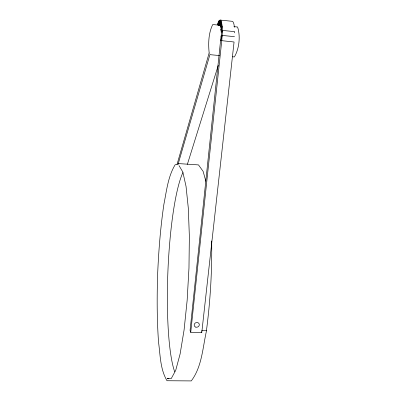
<?xml version="1.0" encoding="UTF-8"?>
<svg xmlns="http://www.w3.org/2000/svg" width="401" height="401" viewBox="0 0 401 401"><rect width="100%" height="100%" fill="white"/><g stroke="black" fill="none" stroke-linecap="round" stroke-linejoin="round"><path stroke-width="0.6" d="M211.678 240.951C212.114 271.297 210.304 301.647 206.294 331.732C202.645 348.344 201.858 366.845 191.287 380.92L167.011 380.734C160.124 369.136 160.33 355.085 158.53 342.098C156.906 319.086 156.901 296.003 157.693 272.956C158.716 249.983 160.54 227.041 163.899 204.284C166.575 190.931 167.949 176.776 175.072 164.856L179.187 163.638L198.49 164.906L203.132 171.377L205.873 181.262M221.778 40.802C222.154 34.165 223.187 27.168 220.996 20.747L220.104 20.06L219.081 20.767L217.297 24.887M218.951 25.318L219.081 20.767L218.324 25.689M234.359 32.847L234.635 31.644L222.324 30.411L221.026 36.451L190.079 330.364L190.726 332.359L201.773 332.619L234.064 41.995L220.811 40.561L222.199 35.433L234.52 36.651M219.748 25.313L220.074 20.08L219.131 25.298M220.37 26.967L220.996 20.747L219.943 25.333M190.726 332.359L221.753 40.792M220.861 30.932L221.698 22.797L220.309 27.589M221.111 32.145L222.154 26.095L220.766 29.724M177.067 164.315L209.142 53.007M178.054 164.33L210.029 54.24M187.342 164.43L218.259 65.373M221.272 32.281L222.324 30.411M221.026 36.451L222.199 35.433M168.956 378.745L167.087 378.719L171.232 378.599L175.693 370.399L180.119 353.923L184.084 329.953L187.147 300.384L188.971 268.058L189.357 236.294L188.32 208.259L186.039 186.365L182.831 172.019L179.036 165.608M201.668 330.64L206.525 330.755M210.43 54.701L219.638 55.564M232.525 56.772L234.364 56.942C239.302 48.646 240.57 36.185 237.587 27.012L233.868 26.631M220.234 25.248L212.73 24.546C208.44 33.178 208.184 43.714 209.192 53.188M220.104 20.06L232.169 21.303L233.146 21.995L233.918 24.045L234.43 27.338M201.417 331.622L201.773 332.619M218.004 22.777L218.024 25.158M174.686 371.787A106.997 17.123 -87.7 0 1 167.929 270.961A106.997 17.123 -87.7 0 1 182.926 172.54M195.828 327.146A2.607 2.341 -21.8 0 0 199.282 324.314A2.607 2.341 -21.8 0 0 195.122 323.131A2.607 2.341 -21.8 0 0 195.828 327.146"/></g></svg>
